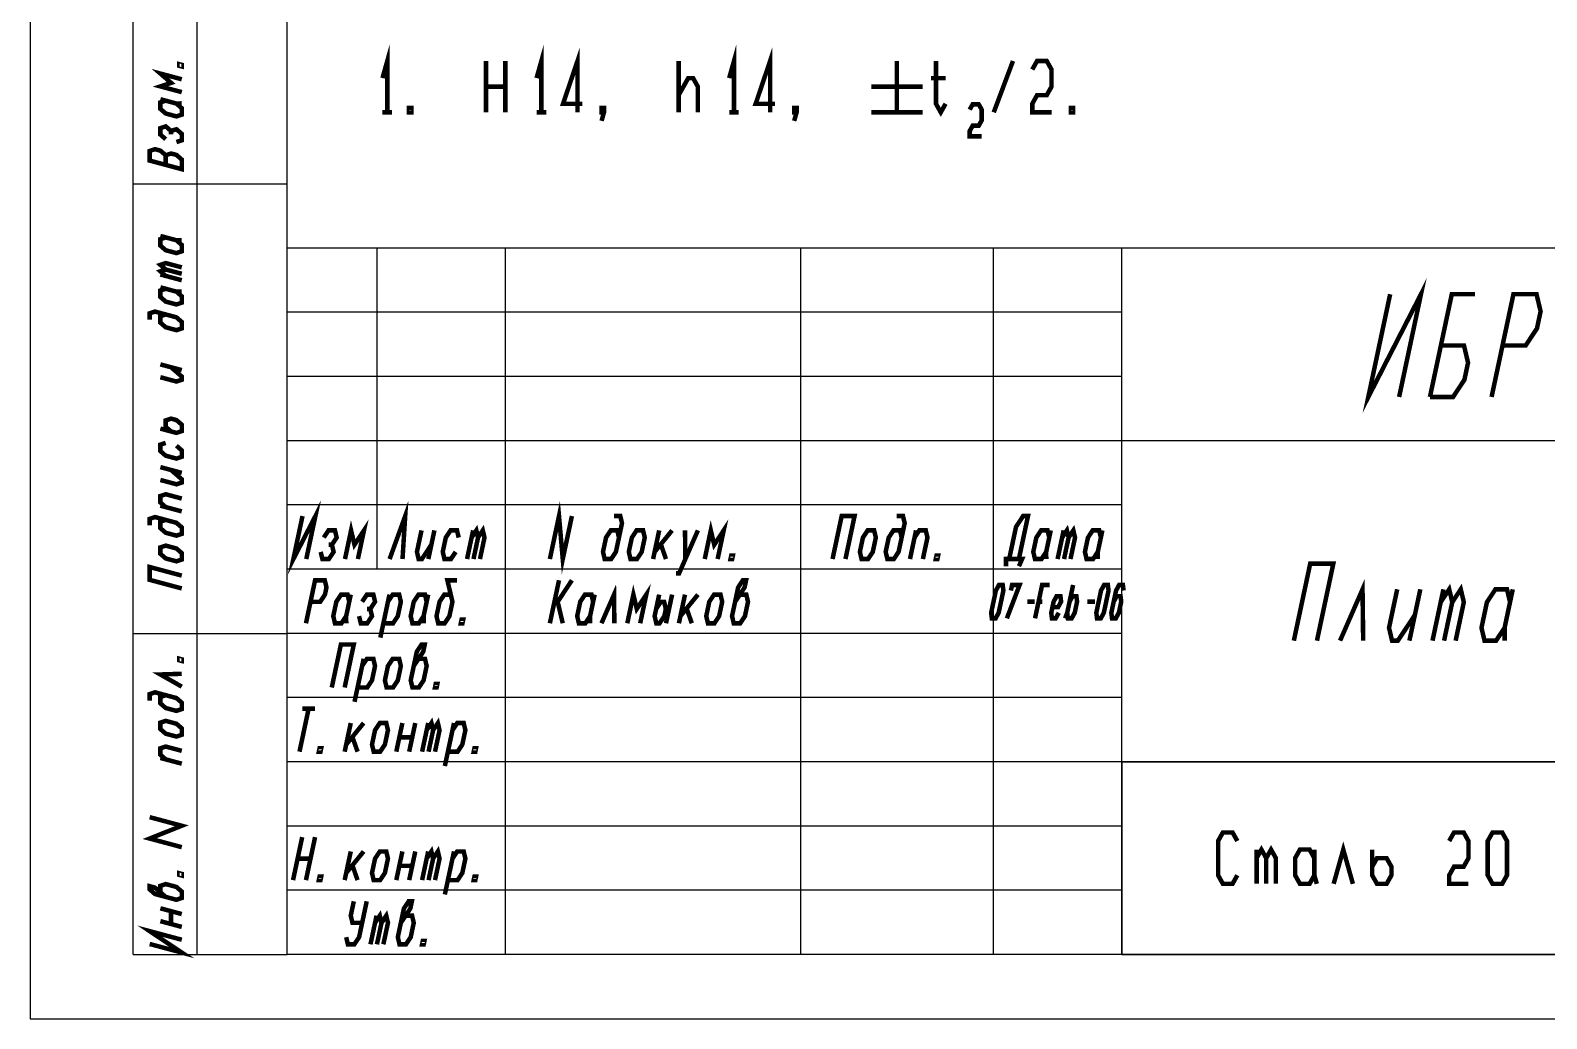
# Model space of a CAD drawing. Header units: millimetres. Extents: x 0 to 210, y 0 to 297.
# Drawn here: x 0 to 118.1, y 0 to 77 of the extents above; entities that cross this region are included whole.
import ezdxf

# ---------------------------------------------------------------- set-up
doc = ezdxf.new("R2010")
doc.units = ezdxf.units.MM
doc.header["$LTSCALE"] = 19.36
doc.layers.get('0').update_dxf_attribs({"linetype": 'CONTINUOUS'})

msp = doc.modelspace()

# ---------------------------------------------------------------- linework, layer by layer
at = {"color": 7, "linetype": 'CONTINUOUS'}
for p, q in [((0, 297), (0, 0)), ((20, 5), (20, 292.349899)), ((8, 5), (8, 150)), ((13, 5), (13, 150)), ((20, 5), (20, 150)), ((8, 65), (20, 65)), ((205, 60), (20, 60)), ((20, 5), (20, 60)), ((27, 35), (27, 60)), ((37, 5), (37, 60)), ((60, 5), (60, 60)), ((75, 5), (75, 60)), ((85, 5), (85, 60)), ((85, 55), (20, 55)), ((85, 50), (20, 50)), ((205, 45), (20, 45)), ((85, 40), (20, 40)), ((85, 35), (20, 35)), ((8, 30), (20, 30)), ((85, 30), (20, 30)), ((85, 25), (20, 25)), ((205, 20), (20, 20)), ((85.000007, 20), (155.000007, 20)), ((85.000007, 20), (85.000007, 5)), ((85, 15), (20, 15)), ((85, 10), (20, 10)), ((8, 5), (20, 5)), ((205, 5), (20, 5)), ((205, 5), (20, 5)), ((85.000007, 5), (155.000007, 5)), ((0, 0), (210, 0))]:
    msp.add_line(p, q, dxfattribs=at)
at = {"color": 2, "linetype": 'CONTINUOUS'}
for points in [[(27.425207, 73.239875, 0.35, 0.35, 0), (27.800206, 74.573211, 0.35, 0.35, 0), (27.800206, 70.573207, 0.35, 0.35, 0)], [(39.425208, 73.239875, 0.35, 0.35, 0), (39.800207, 74.573211, 0.35, 0.35, 0), (39.800207, 70.573207, 0.35, 0.35, 0)], [(42.612705, 70.573207, 0.35, 0.35, 0), (42.612705, 74.573211, 0.35, 0.35, 0), (41.487708, 71.239878, 0.35, 0.35, 0), (42.987704, 71.239878, 0.35, 0.35, 0)], [(54.425201, 73.239875, 0.35, 0.35, 0), (54.800211, 74.573211, 0.35, 0.35, 0), (54.800211, 70.573207, 0.35, 0.35, 0)], [(57.612709, 70.573207, 0.35, 0.35, 0), (57.612709, 74.573211, 0.35, 0.35, 0), (56.487701, 71.239878, 0.35, 0.35, 0), (57.987708, 71.239878, 0.35, 0.35, 0)], [(11.794094, 74.270834, 0.35, 0.35, 0), (11.794094, 74.145833, 0.35, 0.35, 0), (11.58576, 74.201655, 0.35, 0.35, 0), (11.58576, 74.326656, 0.35, 0.35, 0), (11.794094, 74.270834, 0.35, 0.35, 0)], [(35.487702, 70.573207, 0.35, 0.35, 0), (35.487702, 74.573211, 0.35, 0.35, 0)], [(36.987709, 74.573211, 0.35, 0.35, 0), (36.987709, 70.573207, 0.35, 0.35, 0)], [(50.487706, 74.573211, 0.35, 0.35, 0), (50.487706, 70.573207, 0.35, 0.35, 0)], [(67.487701, 74.573211, 0.35, 0.35, 0), (67.487701, 70.573207, 0.35, 0.35, 0)], [(70.529373, 74.573211, 0.35, 0.35, 0), (70.529373, 71.239878, 0.35, 0.35, 0), (70.904372, 70.573207, 0.35, 0.35, 0), (71.279371, 71.239878, 0.35, 0.35, 0)], [(75.029372, 70.573207, 0.35, 0.35, 0), (76.529368, 74.573211, 0.35, 0.35, 0)], [(78.029375, 73.90654, 0.35, 0.35, 0), (78.404374, 74.573211, 0.35, 0.35, 0), (79.154372, 74.573211, 0.35, 0.35, 0), (79.529371, 73.90654, 0.35, 0.35, 0), (79.529371, 72.573209, 0.35, 0.35, 0), (79.154372, 71.906543, 0.35, 0.35, 0), (78.404374, 71.906543, 0.35, 0.35, 0), (78.029375, 71.239878, 0.35, 0.35, 0), (78.029375, 70.573207, 0.35, 0.35, 0), (79.529371, 70.573207, 0.35, 0.35, 0)], [(11.794094, 72.145831, 0.35, 0.35, 0), (10.127428, 72.592416, 0.35, 0.35, 0), (10.960764, 72.869124, 0.35, 0.35, 0), (10.127428, 73.592417, 0.35, 0.35, 0), (11.794094, 73.145832, 0.35, 0.35, 0)], [(50.487706, 71.906543, 0.35, 0.35, 0), (51.237704, 73.239875, 0.35, 0.35, 0), (51.612703, 73.239875, 0.35, 0.35, 0), (51.987702, 72.573209, 0.35, 0.35, 0), (51.987702, 70.573207, 0.35, 0.35, 0)], [(70.154374, 73.239875, 0.35, 0.35, 0), (71.279371, 73.239875, 0.35, 0.35, 0)], [(35.487702, 72.573209, 0.35, 0.35, 0), (36.987709, 72.573209, 0.35, 0.35, 0)], [(65.48771, 72.573209, 0.35, 0.35, 0), (69.487703, 72.573209, 0.35, 0.35, 0)], [(10.127428, 71.592415, 0.35, 0.35, 0), (11.377426, 71.257479, 0.35, 0.35, 0), (11.794094, 71.270832, 0.35, 0.35, 0)], [(10.544096, 71.480771, 0.35, 0.35, 0), (10.127428, 71.342417, 0.35, 0.35, 0), (10.127428, 70.842417, 0.35, 0.35, 0), (10.544096, 70.480771, 0.35, 0.35, 0), (11.377426, 70.257478, 0.35, 0.35, 0), (11.794094, 70.395832, 0.35, 0.35, 0), (11.794094, 70.895833, 0.35, 0.35, 0), (11.377426, 71.257479, 0.35, 0.35, 0)], [(29.675201, 70.573207, 0.35, 0.35, 0), (29.487707, 70.573207, 0.35, 0.35, 0), (29.487707, 70.906542, 0.35, 0.35, 0), (29.675201, 70.906542, 0.35, 0.35, 0), (29.675201, 70.573207, 0.35, 0.35, 0)], [(44.675205, 70.573207, 0.35, 0.35, 0), (44.487711, 70.573207, 0.35, 0.35, 0), (44.487711, 70.906542, 0.35, 0.35, 0), (44.675205, 70.906542, 0.35, 0.35, 0), (44.675205, 70.573207, 0.35, 0.35, 0), (44.487711, 69.906542, 0.35, 0.35, 0)], [(59.675209, 70.573207, 0.35, 0.35, 0), (59.487704, 70.573207, 0.35, 0.35, 0), (59.487704, 70.906542, 0.35, 0.35, 0), (59.675209, 70.906542, 0.35, 0.35, 0), (59.675209, 70.573207, 0.35, 0.35, 0), (59.487704, 69.906542, 0.35, 0.35, 0)], [(73.154377, 70.781541, 0.35, 0.35, 0), (73.38875, 71.198209, 0.35, 0.35, 0), (73.857496, 71.198209, 0.35, 0.35, 0), (74.091869, 70.781541, 0.35, 0.35, 0), (74.091869, 69.94821, 0.35, 0.35, 0), (73.857496, 69.531542, 0.35, 0.35, 0), (73.38875, 69.531542, 0.35, 0.35, 0), (73.154377, 69.114875, 0.35, 0.35, 0), (73.154377, 68.698207, 0.35, 0.35, 0), (74.091869, 68.698207, 0.35, 0.35, 0)], [(81.216872, 70.573207, 0.35, 0.35, 0), (81.029378, 70.573207, 0.35, 0.35, 0), (81.029378, 70.906542, 0.35, 0.35, 0), (81.216872, 70.906542, 0.35, 0.35, 0), (81.216872, 70.573207, 0.35, 0.35, 0)], [(11.377426, 68.257481, 0.35, 0.35, 0), (11.794094, 68.395835, 0.35, 0.35, 0), (11.794094, 68.895836, 0.35, 0.35, 0), (11.377426, 69.257477, 0.35, 0.35, 0), (10.960764, 69.119123, 0.35, 0.35, 0), (10.544096, 69.48077, 0.35, 0.35, 0), (10.127428, 69.342416, 0.35, 0.35, 0), (10.127428, 68.842415, 0.35, 0.35, 0), (10.544096, 68.480769, 0.35, 0.35, 0)], [(27.425207, 70.573207, 0.35, 0.35, 0), (28.175205, 70.573207, 0.35, 0.35, 0)], [(39.425208, 70.573207, 0.35, 0.35, 0), (40.175206, 70.573207, 0.35, 0.35, 0)], [(54.425201, 70.573207, 0.35, 0.35, 0), (55.17521, 70.573207, 0.35, 0.35, 0)], [(65.48771, 70.573207, 0.35, 0.35, 0), (69.487703, 70.573207, 0.35, 0.35, 0)], [(10.960764, 68.869125, 0.35, 0.35, 0), (10.960764, 69.119123, 0.35, 0.35, 0)], [(11.794094, 66.145836, 0.35, 0.35, 0), (11.794094, 66.895834, 0.35, 0.35, 0), (11.377426, 67.25748, 0.35, 0.35, 0), (10.960764, 67.369124, 0.35, 0.35, 0), (10.544096, 67.23077, 0.35, 0.35, 0), (10.127428, 67.592417, 0.35, 0.35, 0), (9.71076, 67.70406, 0.35, 0.35, 0), (9.294097, 67.565706, 0.35, 0.35, 0), (9.294097, 66.815708, 0.35, 0.35, 0), (11.794094, 66.145836, 0.35, 0.35, 0)], [(10.544096, 66.480772, 0.35, 0.35, 0), (10.544096, 67.23077, 0.35, 0.35, 0)], [(10.127428, 60.94658, 0.35, 0.35, 0), (11.377426, 60.611644, 0.35, 0.35, 0), (11.794094, 60.625001, 0.35, 0.35, 0)], [(10.544096, 60.834936, 0.35, 0.35, 0), (10.127428, 60.696582, 0.35, 0.35, 0), (10.127428, 60.196582, 0.35, 0.35, 0), (10.544096, 59.834935, 0.35, 0.35, 0), (11.377426, 59.611648, 0.35, 0.35, 0), (11.794094, 59.750002, 0.35, 0.35, 0), (11.794094, 60.250002, 0.35, 0.35, 0), (11.377426, 60.611644, 0.35, 0.35, 0)], [(10.544096, 58.334939, 0.35, 0.35, 0), (10.127428, 58.69658, 0.35, 0.35, 0), (10.544096, 58.834934, 0.35, 0.35, 0), (11.794094, 58.499998, 0.35, 0.35, 0)], [(10.544096, 57.834938, 0.35, 0.35, 0), (10.127428, 58.19658, 0.35, 0.35, 0), (10.544096, 58.334939, 0.35, 0.35, 0), (11.794094, 57.999998, 0.35, 0.35, 0)], [(11.794094, 57.500002, 0.35, 0.35, 0), (10.127428, 57.946582, 0.35, 0.35, 0)], [(10.127428, 56.946581, 0.35, 0.35, 0), (11.377426, 56.611645, 0.35, 0.35, 0), (11.794094, 56.624998, 0.35, 0.35, 0)], [(10.544096, 56.834938, 0.35, 0.35, 0), (10.127428, 56.696583, 0.35, 0.35, 0), (10.127428, 56.196583, 0.35, 0.35, 0), (10.544096, 55.834937, 0.35, 0.35, 0), (11.377426, 55.611644, 0.35, 0.35, 0), (11.794094, 55.749998, 0.35, 0.35, 0), (11.794094, 56.249999, 0.35, 0.35, 0), (11.377426, 56.611645, 0.35, 0.35, 0)], [(105.900453, 56.410637, 0.35, 0.35, 0), (104.199997, 48.41064, 0.35, 0.35, 0), (108.300451, 56.410637, 0.35, 0.35, 0), (106.599995, 48.41064, 0.35, 0.35, 0)], [(109.000004, 48.41064, 0.35, 0.35, 0), (110.700449, 56.410637, 0.35, 0.35, 0), (112.500453, 56.410637, 0.35, 0.35, 0)], [(113.8, 48.41064, 0.35, 0.35, 0), (115.500445, 56.410637, 0.35, 0.35, 0), (117.300449, 56.410637, 0.35, 0.35, 0), (117.617043, 55.077306, 0.35, 0.35, 0), (117.333643, 53.74397, 0.35, 0.35, 0), (116.450227, 52.410639, 0.35, 0.35, 0), (114.650223, 52.410639, 0.35, 0.35, 0)], [(10.544096, 54.834936, 0.35, 0.35, 0), (10.127428, 54.696582, 0.35, 0.35, 0), (10.127428, 54.196581, 0.35, 0.35, 0), (10.544096, 53.834935, 0.35, 0.35, 0), (11.377426, 53.611647, 0.35, 0.35, 0), (11.794094, 53.750001, 0.35, 0.35, 0), (11.794094, 54.250002, 0.35, 0.35, 0), (11.377426, 54.611643, 0.35, 0.35, 0), (9.71076, 55.058228, 0.35, 0.35, 0), (9.294097, 54.919874, 0.35, 0.35, 0), (9.294097, 54.419874, 0.35, 0.35, 0)], [(109.000004, 48.41064, 0.35, 0.35, 0), (110.800008, 48.41064, 0.35, 0.35, 0), (111.683402, 49.743971, 0.35, 0.35, 0), (111.966824, 51.077302, 0.35, 0.35, 0), (111.65023, 52.410639, 0.35, 0.35, 0), (109.850227, 52.410639, 0.35, 0.35, 0)], [(10.127428, 50.946581, 0.35, 0.35, 0), (11.794094, 50.500001, 0.35, 0.35, 0)], [(10.127428, 49.94658, 0.35, 0.35, 0), (11.377426, 49.611644, 0.35, 0.35, 0), (11.794094, 49.749998, 0.35, 0.35, 0), (11.794094, 50, 0.35, 0.35, 0), (10.960764, 50.723293, 0.35, 0.35, 0)], [(10.127428, 45.946581, 0.35, 0.35, 0), (11.377426, 45.611645, 0.35, 0.35, 0), (11.794094, 45.749999, 0.35, 0.35, 0), (11.794094, 46.25, 0.35, 0.35, 0), (11.377426, 46.611646, 0.35, 0.35, 0), (10.960764, 46.72329, 0.35, 0.35, 0), (10.544096, 46.584936, 0.35, 0.35, 0), (10.544096, 46.084935, 0.35, 0.35, 0), (10.960764, 45.723289, 0.35, 0.35, 0)], [(10.544096, 44.834937, 0.35, 0.35, 0), (10.127428, 44.696583, 0.35, 0.35, 0), (10.127428, 44.196582, 0.35, 0.35, 0), (10.544096, 43.834936, 0.35, 0.35, 0), (11.377426, 43.611646, 0.35, 0.35, 0), (11.794094, 43.75, 0.35, 0.35, 0), (11.794094, 44.25, 0.35, 0.35, 0), (11.377426, 44.611647, 0.35, 0.35, 0)], [(10.127428, 42.946581, 0.35, 0.35, 0), (11.794094, 42.500001, 0.35, 0.35, 0)], [(10.127428, 41.946583, 0.35, 0.35, 0), (11.377426, 41.611646, 0.35, 0.35, 0), (11.794094, 41.75, 0.35, 0.35, 0), (11.794094, 42.000001, 0.35, 0.35, 0), (10.960764, 42.723291, 0.35, 0.35, 0)], [(10.544096, 39.834937, 0.35, 0.35, 0), (10.127428, 40.196581, 0.35, 0.35, 0), (10.127428, 40.696581, 0.35, 0.35, 0), (10.544096, 40.834935, 0.35, 0.35, 0), (11.794094, 40.499999, 0.35, 0.35, 0)], [(21.197069, 39.137578, 0.35, 0.35, 0), (20.485002, 35.787579, 0.35, 0.35, 0), (22.202065, 39.137578, 0.35, 0.35, 0), (21.489998, 35.787579, 0.35, 0.35, 0)], [(27.979998, 35.787579, 0.35, 0.35, 0), (29.194563, 39.137578, 0.35, 0.35, 0), (28.985005, 35.787579, 0.35, 0.35, 0)], [(40.460003, 35.787579, 0.35, 0.35, 0), (41.17206, 39.137578, 0.35, 0.35, 0), (41.464999, 35.787579, 0.35, 0.35, 0), (42.177066, 39.137578, 0.35, 0.35, 0)], [(10.544096, 38.834936, 0.35, 0.35, 0), (10.127428, 38.696582, 0.35, 0.35, 0), (10.127428, 38.196582, 0.35, 0.35, 0), (10.544096, 37.834938, 0.35, 0.35, 0), (11.377426, 37.611645, 0.35, 0.35, 0), (11.794094, 37.749999, 0.35, 0.35, 0), (11.794094, 38.25, 0.35, 0.35, 0), (11.377426, 38.611646, 0.35, 0.35, 0), (9.71076, 39.058229, 0.35, 0.35, 0), (9.294097, 38.919872, 0.35, 0.35, 0), (9.294097, 38.419874, 0.35, 0.35, 0)], [(11.794094, 39.500001, 0.35, 0.35, 0), (10.127428, 39.946583, 0.35, 0.35, 0)], [(45.841033, 37.462579, 0.35, 0.35, 0), (45.708464, 38.020912, 0.35, 0.35, 0), (45.205955, 38.020912, 0.35, 0.35, 0), (44.836037, 37.462579, 0.35, 0.35, 0), (44.598678, 36.345912, 0.35, 0.35, 0), (44.731247, 35.787579, 0.35, 0.35, 0), (45.233745, 35.787579, 0.35, 0.35, 0), (45.603674, 36.345912, 0.35, 0.35, 0), (46.078382, 38.579245, 0.35, 0.35, 0), (45.945813, 39.137578, 0.35, 0.35, 0), (45.443314, 39.137578, 0.35, 0.35, 0)], [(62.474999, 35.787579, 0.35, 0.35, 0), (63.187066, 39.137578, 0.35, 0.35, 0), (64.192063, 39.137578, 0.35, 0.35, 0), (63.479995, 35.787579, 0.35, 0.35, 0)], [(67.856029, 37.462579, 0.35, 0.35, 0), (67.72346, 38.020912, 0.35, 0.35, 0), (67.220962, 38.020912, 0.35, 0.35, 0), (66.851033, 37.462579, 0.35, 0.35, 0), (66.613674, 36.345912, 0.35, 0.35, 0), (66.746254, 35.787579, 0.35, 0.35, 0), (67.248752, 35.787579, 0.35, 0.35, 0), (67.618681, 36.345912, 0.35, 0.35, 0), (68.093389, 38.579245, 0.35, 0.35, 0), (67.960819, 39.137578, 0.35, 0.35, 0), (67.458311, 39.137578, 0.35, 0.35, 0)], [(76.231251, 35.787579, 0.35, 0.35, 0), (76.765299, 38.30008, 0.35, 0.35, 0), (77.320187, 39.137578, 0.35, 0.35, 0), (77.697065, 39.137578, 0.35, 0.35, 0), (76.984998, 35.787579, 0.35, 0.35, 0)], [(22.613674, 36.345912, 0.35, 0.35, 0), (22.746254, 35.787579, 0.35, 0.35, 0), (23.248752, 35.787579, 0.35, 0.35, 0), (23.618681, 36.345912, 0.35, 0.35, 0), (23.486101, 36.904245, 0.35, 0.35, 0), (23.856029, 37.462579, 0.35, 0.35, 0), (23.72346, 38.020912, 0.35, 0.35, 0), (23.220962, 38.020912, 0.35, 0.35, 0), (22.851033, 37.462579, 0.35, 0.35, 0)], [(24.504997, 35.787579, 0.35, 0.35, 0), (24.979705, 38.020912, 0.35, 0.35, 0), (25.244854, 36.904245, 0.35, 0.35, 0), (25.984712, 38.020912, 0.35, 0.35, 0), (25.510004, 35.787579, 0.35, 0.35, 0)], [(30.464709, 38.020912, 0.35, 0.35, 0), (30.108681, 36.345912, 0.35, 0.35, 0), (30.24125, 35.787579, 0.35, 0.35, 0), (30.492499, 35.787579, 0.35, 0.35, 0), (31.232356, 36.904245, 0.35, 0.35, 0)], [(31.469705, 38.020912, 0.35, 0.35, 0), (30.994997, 35.787579, 0.35, 0.35, 0)], [(33.361028, 37.462579, 0.35, 0.35, 0), (33.228459, 38.020912, 0.35, 0.35, 0), (32.725961, 38.020912, 0.35, 0.35, 0), (32.356032, 37.462579, 0.35, 0.35, 0), (32.118673, 36.345912, 0.35, 0.35, 0), (32.251253, 35.787579, 0.35, 0.35, 0), (32.753751, 35.787579, 0.35, 0.35, 0), (33.12368, 36.345912, 0.35, 0.35, 0)], [(34.009996, 35.787579, 0.35, 0.35, 0), (34.484715, 38.020912, 0.35, 0.35, 0)], [(34.366035, 37.462579, 0.35, 0.35, 0), (34.735964, 38.020912, 0.35, 0.35, 0), (34.868533, 37.462579, 0.35, 0.35, 0), (34.512505, 35.787579, 0.35, 0.35, 0)], [(34.868533, 37.462579, 0.35, 0.35, 0), (35.238462, 38.020912, 0.35, 0.35, 0), (35.371031, 37.462579, 0.35, 0.35, 0), (35.015003, 35.787579, 0.35, 0.35, 0)], [(46.608681, 36.345912, 0.35, 0.35, 0), (46.74125, 35.787579, 0.35, 0.35, 0), (47.243748, 35.787579, 0.35, 0.35, 0), (47.613677, 36.345912, 0.35, 0.35, 0), (47.851036, 37.462579, 0.35, 0.35, 0), (47.718456, 38.020912, 0.35, 0.35, 0), (47.215958, 38.020912, 0.35, 0.35, 0), (46.846029, 37.462579, 0.35, 0.35, 0), (46.608681, 36.345912, 0.35, 0.35, 0)], [(48.974712, 38.020912, 0.35, 0.35, 0), (48.500004, 35.787579, 0.35, 0.35, 0)], [(48.618673, 36.345912, 0.35, 0.35, 0), (49.979708, 38.020912, 0.35, 0.35, 0)], [(50.272647, 34.670912, 0.35, 0.35, 0), (50.523896, 34.670912, 0.35, 0.35, 0), (51.989711, 38.020912, 0.35, 0.35, 0)], [(50.984715, 38.020912, 0.35, 0.35, 0), (51.012505, 35.787579, 0.35, 0.35, 0)], [(52.519999, 35.787579, 0.35, 0.35, 0), (52.994707, 38.020912, 0.35, 0.35, 0), (53.259856, 36.904245, 0.35, 0.35, 0), (53.999714, 38.020912, 0.35, 0.35, 0), (53.524995, 35.787579, 0.35, 0.35, 0)], [(64.603682, 36.345912, 0.35, 0.35, 0), (64.736251, 35.787579, 0.35, 0.35, 0), (65.238749, 35.787579, 0.35, 0.35, 0), (65.608678, 36.345912, 0.35, 0.35, 0), (65.846037, 37.462579, 0.35, 0.35, 0), (65.713457, 38.020912, 0.35, 0.35, 0), (65.210959, 38.020912, 0.35, 0.35, 0), (64.84103, 37.462579, 0.35, 0.35, 0), (64.603682, 36.345912, 0.35, 0.35, 0)], [(68.504997, 35.787579, 0.35, 0.35, 0), (68.979705, 38.020912, 0.35, 0.35, 0)], [(68.861036, 37.462579, 0.35, 0.35, 0), (69.230965, 38.020912, 0.35, 0.35, 0), (69.733463, 38.020912, 0.35, 0.35, 0), (69.866032, 37.462579, 0.35, 0.35, 0), (69.510004, 35.787579, 0.35, 0.35, 0)], [(79.351029, 37.462579, 0.35, 0.35, 0), (79.21846, 38.020912, 0.35, 0.35, 0), (78.715962, 38.020912, 0.35, 0.35, 0), (78.346033, 37.462579, 0.35, 0.35, 0), (78.108674, 36.345912, 0.35, 0.35, 0), (78.241254, 35.787579, 0.35, 0.35, 0), (78.743752, 35.787579, 0.35, 0.35, 0), (79.113681, 36.345912, 0.35, 0.35, 0)], [(79.469709, 38.020912, 0.35, 0.35, 0), (79.113681, 36.345912, 0.35, 0.35, 0), (79.12062, 35.787579, 0.35, 0.35, 0)], [(79.999997, 35.787579, 0.35, 0.35, 0), (80.474705, 38.020912, 0.35, 0.35, 0)], [(80.356036, 37.462579, 0.35, 0.35, 0), (80.725965, 38.020912, 0.35, 0.35, 0), (80.858534, 37.462579, 0.35, 0.35, 0), (80.502495, 35.787579, 0.35, 0.35, 0)], [(80.858534, 37.462579, 0.35, 0.35, 0), (81.228463, 38.020912, 0.35, 0.35, 0), (81.361032, 37.462579, 0.35, 0.35, 0), (81.005004, 35.787579, 0.35, 0.35, 0)], [(83.371035, 37.462579, 0.35, 0.35, 0), (83.238455, 38.020912, 0.35, 0.35, 0), (82.735957, 38.020912, 0.35, 0.35, 0), (82.366028, 37.462579, 0.35, 0.35, 0), (82.12868, 36.345912, 0.35, 0.35, 0), (82.261249, 35.787579, 0.35, 0.35, 0), (82.763747, 35.787579, 0.35, 0.35, 0), (83.133676, 36.345912, 0.35, 0.35, 0)], [(83.489715, 38.020912, 0.35, 0.35, 0), (83.133676, 36.345912, 0.35, 0.35, 0), (83.140626, 35.787579, 0.35, 0.35, 0)], [(11.377426, 35.611646, 0.35, 0.35, 0), (11.794094, 35.75, 0.35, 0.35, 0), (11.794094, 36.25, 0.35, 0.35, 0), (11.377426, 36.611644, 0.35, 0.35, 0), (10.544096, 36.834937, 0.35, 0.35, 0), (10.127428, 36.696583, 0.35, 0.35, 0), (10.127428, 36.196582, 0.35, 0.35, 0), (10.544096, 35.834936, 0.35, 0.35, 0), (11.377426, 35.611646, 0.35, 0.35, 0)], [(23.234852, 36.904245, 0.35, 0.35, 0), (23.486101, 36.904245, 0.35, 0.35, 0)], [(49.114231, 36.904245, 0.35, 0.35, 0), (49.505, 35.787579, 0.35, 0.35, 0)], [(54.655621, 35.787579, 0.35, 0.35, 0), (54.530002, 35.787579, 0.35, 0.35, 0), (54.589342, 36.066747, 0.35, 0.35, 0), (54.714961, 36.066747, 0.35, 0.35, 0), (54.655621, 35.787579, 0.35, 0.35, 0)], [(70.64063, 35.787579, 0.35, 0.35, 0), (70.515, 35.787579, 0.35, 0.35, 0), (70.57434, 36.066747, 0.35, 0.35, 0), (70.699959, 36.066747, 0.35, 0.35, 0), (70.64063, 35.787579, 0.35, 0.35, 0)], [(75.986952, 35.229246, 0.35, 0.35, 0), (75.980002, 35.787579, 0.35, 0.35, 0), (77.236247, 35.787579, 0.35, 0.35, 0), (76.991948, 35.229246, 0.35, 0.35, 0)], [(98.4, 29.432979, 0.35, 0.35, 0), (99.675345, 35.432979, 0.35, 0.35, 0), (101.475338, 35.432979, 0.35, 0.35, 0), (100.200004, 29.432979, 0.35, 0.35, 0)], [(11.794094, 33.5, 0.35, 0.35, 0), (9.294097, 34.169873, 0.35, 0.35, 0), (9.294097, 35.169874, 0.35, 0.35, 0), (11.794094, 34.499999, 0.35, 0.35, 0)], [(21.465001, 30.787579, 0.35, 0.35, 0), (22.177068, 34.137579, 0.35, 0.35, 0), (22.930815, 34.137579, 0.35, 0.35, 0), (23.063385, 33.579246, 0.35, 0.35, 0), (22.944705, 33.020912, 0.35, 0.35, 0), (22.574787, 32.462579, 0.35, 0.35, 0), (21.821029, 32.462579, 0.35, 0.35, 0)], [(32.74346, 33.020912, 0.35, 0.35, 0), (32.240962, 33.020912, 0.35, 0.35, 0), (31.871033, 32.462579, 0.35, 0.35, 0), (31.633674, 31.345913, 0.35, 0.35, 0), (31.766254, 30.787579, 0.35, 0.35, 0), (32.268752, 30.787579, 0.35, 0.35, 0), (32.638681, 31.345913, 0.35, 0.35, 0), (32.876029, 32.462579, 0.35, 0.35, 0), (32.478311, 34.137579, 0.35, 0.35, 0), (33.232068, 34.137579, 0.35, 0.35, 0)], [(40.460003, 30.787579, 0.35, 0.35, 0), (41.17206, 34.137579, 0.35, 0.35, 0)], [(40.816031, 32.462579, 0.35, 0.35, 0), (41.06728, 32.462579, 0.35, 0.35, 0), (42.177066, 34.137579, 0.35, 0.35, 0)], [(54.88603, 32.462579, 0.35, 0.35, 0), (55.625888, 33.579246, 0.35, 0.35, 0), (55.744567, 34.137579, 0.35, 0.35, 0), (55.493318, 34.137579, 0.35, 0.35, 0), (55.12339, 33.579246, 0.35, 0.35, 0), (54.648682, 31.345913, 0.35, 0.35, 0), (54.781251, 30.787579, 0.35, 0.35, 0), (55.283749, 30.787579, 0.35, 0.35, 0), (55.653678, 31.345913, 0.35, 0.35, 0), (55.891037, 32.462579, 0.35, 0.35, 0), (55.758457, 33.020912, 0.35, 0.35, 0), (55.255959, 33.020912, 0.35, 0.35, 0)], [(101.999997, 29.432979, 0.35, 0.35, 0), (103.750222, 33.432977, 0.35, 0.35, 0), (103.800001, 29.432979, 0.35, 0.35, 0)], [(24.836028, 32.462579, 0.35, 0.35, 0), (24.703459, 33.020912, 0.35, 0.35, 0), (24.200961, 33.020912, 0.35, 0.35, 0), (23.831032, 32.462579, 0.35, 0.35, 0), (23.593673, 31.345913, 0.35, 0.35, 0), (23.726253, 30.787579, 0.35, 0.35, 0), (24.228751, 30.787579, 0.35, 0.35, 0), (24.59868, 31.345913, 0.35, 0.35, 0)], [(24.954708, 33.020912, 0.35, 0.35, 0), (24.59868, 31.345913, 0.35, 0.35, 0), (24.60563, 30.787579, 0.35, 0.35, 0)], [(25.603676, 31.345913, 0.35, 0.35, 0), (25.736245, 30.787579, 0.35, 0.35, 0), (26.238754, 30.787579, 0.35, 0.35, 0), (26.608683, 31.345913, 0.35, 0.35, 0), (26.476103, 31.904246, 0.35, 0.35, 0), (26.846031, 32.462579, 0.35, 0.35, 0), (26.713462, 33.020912, 0.35, 0.35, 0), (26.210964, 33.020912, 0.35, 0.35, 0), (25.841035, 32.462579, 0.35, 0.35, 0)], [(27.25765, 29.670913, 0.35, 0.35, 0), (27.969707, 33.020912, 0.35, 0.35, 0)], [(27.494999, 30.787579, 0.35, 0.35, 0), (28.248746, 30.787579, 0.35, 0.35, 0), (28.618675, 31.345913, 0.35, 0.35, 0), (28.856034, 32.462579, 0.35, 0.35, 0), (28.723465, 33.020912, 0.35, 0.35, 0), (28.220956, 33.020912, 0.35, 0.35, 0), (27.851027, 32.462579, 0.35, 0.35, 0)], [(30.866037, 32.462579, 0.35, 0.35, 0), (30.733457, 33.020912, 0.35, 0.35, 0), (30.230959, 33.020912, 0.35, 0.35, 0), (29.86103, 32.462579, 0.35, 0.35, 0), (29.623682, 31.345913, 0.35, 0.35, 0), (29.756251, 30.787579, 0.35, 0.35, 0), (30.258749, 30.787579, 0.35, 0.35, 0), (30.628678, 31.345913, 0.35, 0.35, 0)], [(30.984706, 33.020912, 0.35, 0.35, 0), (30.628678, 31.345913, 0.35, 0.35, 0), (30.635628, 30.787579, 0.35, 0.35, 0)], [(43.83103, 32.462579, 0.35, 0.35, 0), (43.698461, 33.020912, 0.35, 0.35, 0), (43.195963, 33.020912, 0.35, 0.35, 0), (42.826034, 32.462579, 0.35, 0.35, 0), (42.588675, 31.345913, 0.35, 0.35, 0), (42.721255, 30.787579, 0.35, 0.35, 0), (43.223753, 30.787579, 0.35, 0.35, 0), (43.593682, 31.345913, 0.35, 0.35, 0)], [(43.94971, 33.020912, 0.35, 0.35, 0), (43.593682, 31.345913, 0.35, 0.35, 0), (43.600621, 30.787579, 0.35, 0.35, 0)], [(44.479998, 30.787579, 0.35, 0.35, 0), (45.457215, 33.020912, 0.35, 0.35, 0), (45.485005, 30.787579, 0.35, 0.35, 0)], [(46.490001, 30.787579, 0.35, 0.35, 0), (46.964709, 33.020912, 0.35, 0.35, 0), (47.229858, 31.904246, 0.35, 0.35, 0), (47.969705, 33.020912, 0.35, 0.35, 0), (47.494997, 30.787579, 0.35, 0.35, 0)], [(48.974712, 33.020912, 0.35, 0.35, 0), (48.618673, 31.345913, 0.35, 0.35, 0), (48.751253, 30.787579, 0.35, 0.35, 0), (49.002502, 30.787579, 0.35, 0.35, 0), (49.372431, 31.345913, 0.35, 0.35, 0), (49.4911, 31.904246, 0.35, 0.35, 0), (49.35853, 32.462579, 0.35, 0.35, 0), (49.107281, 32.462579, 0.35, 0.35, 0), (48.737353, 31.904246, 0.35, 0.35, 0)], [(49.979708, 33.020912, 0.35, 0.35, 0), (49.505, 30.787579, 0.35, 0.35, 0)], [(50.984715, 33.020912, 0.35, 0.35, 0), (50.509996, 30.787579, 0.35, 0.35, 0)], [(50.628676, 31.345913, 0.35, 0.35, 0), (51.989711, 33.020912, 0.35, 0.35, 0)], [(52.638679, 31.345913, 0.35, 0.35, 0), (52.771248, 30.787579, 0.35, 0.35, 0), (53.273746, 30.787579, 0.35, 0.35, 0), (53.643675, 31.345913, 0.35, 0.35, 0), (53.881034, 32.462579, 0.35, 0.35, 0), (53.748465, 33.020912, 0.35, 0.35, 0), (53.245956, 33.020912, 0.35, 0.35, 0), (52.876027, 32.462579, 0.35, 0.35, 0), (52.638679, 31.345913, 0.35, 0.35, 0)], [(74.881248, 31.170957, 0.35, 0.35, 0), (74.827107, 31.604292, 0.35, 0.35, 0), (75.195543, 33.337624, 0.35, 0.35, 0), (75.433901, 33.770956, 0.35, 0.35, 0), (75.7264, 33.770956, 0.35, 0.35, 0), (75.780541, 33.337624, 0.35, 0.35, 0), (75.412105, 31.604292, 0.35, 0.35, 0), (75.173747, 31.170957, 0.35, 0.35, 0), (74.881248, 31.170957, 0.35, 0.35, 0)], [(76.051255, 31.170957, 0.35, 0.35, 0), (77.042651, 33.770956, 0.35, 0.35, 0), (76.457643, 33.770956, 0.35, 0.35, 0), (76.365539, 33.337624, 0.35, 0.35, 0)], [(78.245003, 31.170957, 0.35, 0.35, 0), (78.797646, 33.770956, 0.35, 0.35, 0), (79.382644, 33.770956, 0.35, 0.35, 0)], [(79.599217, 32.037624, 0.35, 0.35, 0), (80.037971, 32.037624, 0.35, 0.35, 0), (80.276318, 32.470958, 0.35, 0.35, 0), (80.222178, 32.90429, 0.35, 0.35, 0), (79.929679, 32.90429, 0.35, 0.35, 0), (79.69132, 32.470958, 0.35, 0.35, 0), (79.507103, 31.604292, 0.35, 0.35, 0), (79.561254, 31.170957, 0.35, 0.35, 0), (79.853753, 31.170957, 0.35, 0.35, 0), (80.092111, 31.604292, 0.35, 0.35, 0)], [(80.584995, 31.170957, 0.35, 0.35, 0), (80.750231, 31.604292, 0.35, 0.35, 0), (81.210771, 33.770956, 0.35, 0.35, 0)], [(80.750231, 31.604292, 0.35, 0.35, 0), (80.804372, 31.170957, 0.35, 0.35, 0), (81.096871, 31.170957, 0.35, 0.35, 0), (81.335229, 31.604292, 0.35, 0.35, 0), (81.519447, 32.470958, 0.35, 0.35, 0), (81.465307, 32.90429, 0.35, 0.35, 0), (81.172808, 32.90429, 0.35, 0.35, 0), (80.934449, 32.470958, 0.35, 0.35, 0)], [(83.071253, 31.170957, 0.35, 0.35, 0), (83.017112, 31.604292, 0.35, 0.35, 0), (83.385537, 33.337624, 0.35, 0.35, 0), (83.623896, 33.770956, 0.35, 0.35, 0), (83.916395, 33.770956, 0.35, 0.35, 0), (83.970535, 33.337624, 0.35, 0.35, 0), (83.60211, 31.604292, 0.35, 0.35, 0), (83.363752, 31.170957, 0.35, 0.35, 0), (83.071253, 31.170957, 0.35, 0.35, 0)], [(85.140542, 33.337624, 0.35, 0.35, 0), (85.086401, 33.770956, 0.35, 0.35, 0), (84.793902, 33.770956, 0.35, 0.35, 0), (84.555544, 33.337624, 0.35, 0.35, 0), (84.187108, 31.604292, 0.35, 0.35, 0), (84.241249, 31.170957, 0.35, 0.35, 0), (84.533748, 31.170957, 0.35, 0.35, 0), (84.772106, 31.604292, 0.35, 0.35, 0), (84.956324, 32.470958, 0.35, 0.35, 0), (84.902184, 32.90429, 0.35, 0.35, 0), (84.609685, 32.90429, 0.35, 0.35, 0), (84.371326, 32.470958, 0.35, 0.35, 0)], [(106.450228, 33.432977, 0.35, 0.35, 0), (105.812561, 30.432977, 0.35, 0.35, 0), (106.049995, 29.432979, 0.35, 0.35, 0), (106.499996, 29.432979, 0.35, 0.35, 0), (107.825109, 31.432978, 0.35, 0.35, 0)], [(108.250231, 33.432977, 0.35, 0.35, 0), (107.399998, 29.432979, 0.35, 0.35, 0)], [(109.200002, 29.432979, 0.35, 0.35, 0), (110.050225, 33.432977, 0.35, 0.35, 0)], [(109.83768, 32.432979, 0.35, 0.35, 0), (110.500236, 33.432977, 0.35, 0.35, 0), (110.73766, 32.432979, 0.35, 0.35, 0), (110.100004, 29.432979, 0.35, 0.35, 0)], [(110.73766, 32.432979, 0.35, 0.35, 0), (111.400217, 33.432977, 0.35, 0.35, 0), (111.637662, 32.432979, 0.35, 0.35, 0), (111.000006, 29.432979, 0.35, 0.35, 0)], [(115.23767, 32.432979, 0.35, 0.35, 0), (115.000225, 33.432977, 0.35, 0.35, 0), (114.100223, 33.432977, 0.35, 0.35, 0), (113.437666, 32.432979, 0.35, 0.35, 0), (113.012555, 30.432977, 0.35, 0.35, 0), (113.25, 29.432979, 0.35, 0.35, 0), (114.150002, 29.432979, 0.35, 0.35, 0), (114.812559, 30.432977, 0.35, 0.35, 0)], [(115.450236, 33.432977, 0.35, 0.35, 0), (114.812559, 30.432977, 0.35, 0.35, 0), (114.824998, 29.432979, 0.35, 0.35, 0)], [(26.224854, 31.904246, 0.35, 0.35, 0), (26.476103, 31.904246, 0.35, 0.35, 0)], [(41.464999, 30.787579, 0.35, 0.35, 0), (41.06728, 32.462579, 0.35, 0.35, 0)], [(51.124234, 31.904246, 0.35, 0.35, 0), (51.515003, 30.787579, 0.35, 0.35, 0)], [(77.643827, 32.470958, 0.35, 0.35, 0), (78.228825, 32.470958, 0.35, 0.35, 0)], [(78.521324, 32.470958, 0.35, 0.35, 0), (78.813823, 32.470958, 0.35, 0.35, 0)], [(82.323822, 32.470958, 0.35, 0.35, 0), (82.90882, 32.470958, 0.35, 0.35, 0)], [(33.650627, 30.787579, 0.35, 0.35, 0), (33.524997, 30.787579, 0.35, 0.35, 0), (33.584337, 31.066747, 0.35, 0.35, 0), (33.709967, 31.066747, 0.35, 0.35, 0), (33.650627, 30.787579, 0.35, 0.35, 0)], [(23.475004, 25.78758, 0.35, 0.35, 0), (24.187061, 29.137579, 0.35, 0.35, 0), (25.192067, 29.137579, 0.35, 0.35, 0), (24.48, 25.78758, 0.35, 0.35, 0)], [(29.86103, 27.46258, 0.35, 0.35, 0), (30.600888, 28.579246, 0.35, 0.35, 0), (30.719567, 29.137579, 0.35, 0.35, 0), (30.468318, 29.137579, 0.35, 0.35, 0), (30.09839, 28.579246, 0.35, 0.35, 0), (29.623682, 26.345913, 0.35, 0.35, 0), (29.756251, 25.78758, 0.35, 0.35, 0), (30.258749, 25.78758, 0.35, 0.35, 0), (30.628678, 26.345913, 0.35, 0.35, 0), (30.866037, 27.46258, 0.35, 0.35, 0), (30.733457, 28.020913, 0.35, 0.35, 0), (30.230959, 28.020913, 0.35, 0.35, 0)], [(11.794094, 27.979166, 0.35, 0.35, 0), (11.794094, 27.854167, 0.35, 0.35, 0), (11.58576, 27.909989, 0.35, 0.35, 0), (11.58576, 28.03499, 0.35, 0.35, 0), (11.794094, 27.979166, 0.35, 0.35, 0)], [(25.247647, 24.670913, 0.35, 0.35, 0), (25.959715, 28.020913, 0.35, 0.35, 0)], [(25.484996, 25.78758, 0.35, 0.35, 0), (26.238754, 25.78758, 0.35, 0.35, 0), (26.608683, 26.345913, 0.35, 0.35, 0), (26.846031, 27.46258, 0.35, 0.35, 0), (26.713462, 28.020913, 0.35, 0.35, 0), (26.210964, 28.020913, 0.35, 0.35, 0), (25.841035, 27.46258, 0.35, 0.35, 0)], [(27.613679, 26.345913, 0.35, 0.35, 0), (27.746248, 25.78758, 0.35, 0.35, 0), (28.248746, 25.78758, 0.35, 0.35, 0), (28.618675, 26.345913, 0.35, 0.35, 0), (28.856034, 27.46258, 0.35, 0.35, 0), (28.723465, 28.020913, 0.35, 0.35, 0), (28.220956, 28.020913, 0.35, 0.35, 0), (27.851027, 27.46258, 0.35, 0.35, 0), (27.613679, 26.345913, 0.35, 0.35, 0)], [(11.794094, 25.854168, 0.35, 0.35, 0), (10.127428, 26.800748, 0.35, 0.35, 0), (11.794094, 26.854166, 0.35, 0.35, 0)], [(31.640624, 25.78758, 0.35, 0.35, 0), (31.515005, 25.78758, 0.35, 0.35, 0), (31.574334, 26.066745, 0.35, 0.35, 0), (31.699964, 26.066745, 0.35, 0.35, 0), (31.640624, 25.78758, 0.35, 0.35, 0)], [(10.544096, 25.189103, 0.35, 0.35, 0), (10.127428, 25.050749, 0.35, 0.35, 0), (10.127428, 24.550749, 0.35, 0.35, 0), (10.544096, 24.189102, 0.35, 0.35, 0), (11.377426, 23.965812, 0.35, 0.35, 0), (11.794094, 24.104166, 0.35, 0.35, 0), (11.794094, 24.604167, 0.35, 0.35, 0), (11.377426, 24.965813, 0.35, 0.35, 0), (9.71076, 25.412393, 0.35, 0.35, 0), (9.294097, 25.274039, 0.35, 0.35, 0), (9.294097, 24.774038, 0.35, 0.35, 0)], [(21.67456, 24.13758, 0.35, 0.35, 0), (20.962503, 20.787579, 0.35, 0.35, 0)], [(21.172062, 24.13758, 0.35, 0.35, 0), (22.177068, 24.13758, 0.35, 0.35, 0)], [(11.377426, 21.965812, 0.35, 0.35, 0), (11.794094, 22.104167, 0.35, 0.35, 0), (11.794094, 22.604167, 0.35, 0.35, 0), (11.377426, 22.965811, 0.35, 0.35, 0), (10.544096, 23.189104, 0.35, 0.35, 0), (10.127428, 23.05075, 0.35, 0.35, 0), (10.127428, 22.550749, 0.35, 0.35, 0), (10.544096, 22.189103, 0.35, 0.35, 0), (11.377426, 21.965812, 0.35, 0.35, 0)], [(24.954708, 23.020913, 0.35, 0.35, 0), (24.48, 20.787579, 0.35, 0.35, 0)], [(24.59868, 21.345912, 0.35, 0.35, 0), (25.959715, 23.020913, 0.35, 0.35, 0)], [(26.608683, 21.345912, 0.35, 0.35, 0), (26.741252, 20.787579, 0.35, 0.35, 0), (27.24375, 20.787579, 0.35, 0.35, 0), (27.613679, 21.345912, 0.35, 0.35, 0), (27.851027, 22.46258, 0.35, 0.35, 0), (27.718458, 23.020913, 0.35, 0.35, 0), (27.21596, 23.020913, 0.35, 0.35, 0), (26.846031, 22.46258, 0.35, 0.35, 0), (26.608683, 21.345912, 0.35, 0.35, 0)], [(28.499995, 20.787579, 0.35, 0.35, 0), (28.974714, 23.020913, 0.35, 0.35, 0)], [(29.97971, 23.020913, 0.35, 0.35, 0), (29.505002, 20.787579, 0.35, 0.35, 0)], [(30.509998, 20.787579, 0.35, 0.35, 0), (30.984706, 23.020913, 0.35, 0.35, 0)], [(30.866037, 22.46258, 0.35, 0.35, 0), (31.235955, 23.020913, 0.35, 0.35, 0), (31.368535, 22.46258, 0.35, 0.35, 0), (31.012496, 20.787579, 0.35, 0.35, 0)], [(31.368535, 22.46258, 0.35, 0.35, 0), (31.738464, 23.020913, 0.35, 0.35, 0), (31.871033, 22.46258, 0.35, 0.35, 0), (31.515005, 20.787579, 0.35, 0.35, 0)], [(32.282642, 19.670912, 0.35, 0.35, 0), (32.994709, 23.020913, 0.35, 0.35, 0)], [(32.520001, 20.787579, 0.35, 0.35, 0), (33.273748, 20.787579, 0.35, 0.35, 0), (33.643677, 21.345912, 0.35, 0.35, 0), (33.881036, 22.46258, 0.35, 0.35, 0), (33.748456, 23.020913, 0.35, 0.35, 0), (33.245958, 23.020913, 0.35, 0.35, 0), (32.876029, 22.46258, 0.35, 0.35, 0)], [(10.544096, 20.189104, 0.35, 0.35, 0), (10.127428, 20.550749, 0.35, 0.35, 0), (10.127428, 21.050749, 0.35, 0.35, 0), (10.544096, 21.189103, 0.35, 0.35, 0), (11.794094, 20.854167, 0.35, 0.35, 0)], [(25.094228, 21.904247, 0.35, 0.35, 0), (25.484996, 20.787579, 0.35, 0.35, 0)], [(28.737354, 21.904247, 0.35, 0.35, 0), (29.742351, 21.904247, 0.35, 0.35, 0)], [(11.794094, 19.854166, 0.35, 0.35, 0), (10.127428, 20.300748, 0.35, 0.35, 0)], [(22.595627, 20.787579, 0.35, 0.35, 0), (22.469997, 20.787579, 0.35, 0.35, 0), (22.529337, 21.066746, 0.35, 0.35, 0), (22.654967, 21.066746, 0.35, 0.35, 0), (22.595627, 20.787579, 0.35, 0.35, 0)], [(34.655623, 20.787579, 0.35, 0.35, 0), (34.530004, 20.787579, 0.35, 0.35, 0), (34.589344, 21.066746, 0.35, 0.35, 0), (34.714963, 21.066746, 0.35, 0.35, 0), (34.655623, 20.787579, 0.35, 0.35, 0)], [(11.794094, 13.354167, 0.35, 0.35, 0), (9.294097, 14.02404, 0.35, 0.35, 0), (11.794094, 15.020833, 0.35, 0.35, 0), (9.294097, 15.690706, 0.35, 0.35, 0)], [(20.460005, 10.787579, 0.35, 0.35, 0), (21.172062, 14.137579, 0.35, 0.35, 0)], [(22.177068, 14.137579, 0.35, 0.35, 0), (21.465001, 10.787579, 0.35, 0.35, 0)], [(94.000011, 13.833333, 0.35, 0.35, 0), (93.625012, 14.499999, 0.35, 0.35, 0), (92.875003, 14.499999, 0.35, 0.35, 0), (92.500004, 13.833333, 0.35, 0.35, 0), (92.500004, 11.166666, 0.35, 0.35, 0), (92.875003, 10.5, 0.35, 0.35, 0), (93.625012, 10.5, 0.35, 0.35, 0), (94.000011, 11.166666, 0.35, 0.35, 0)], [(110.5, 13.833333, 0.35, 0.35, 0), (110.87501, 14.499999, 0.35, 0.35, 0), (111.625008, 14.499999, 0.35, 0.35, 0), (112.000018, 13.833333, 0.35, 0.35, 0), (112.000018, 12.5, 0.35, 0.35, 0), (111.625008, 11.833333, 0.35, 0.35, 0), (110.87501, 11.833333, 0.35, 0.35, 0), (110.5, 11.166666, 0.35, 0.35, 0), (110.5, 10.5, 0.35, 0.35, 0), (112.000018, 10.5, 0.35, 0.35, 0)], [(113.875002, 10.5, 0.35, 0.35, 0), (113.500014, 11.166666, 0.35, 0.35, 0), (113.500014, 13.833333, 0.35, 0.35, 0), (113.875002, 14.499999, 0.35, 0.35, 0), (114.625, 14.499999, 0.35, 0.35, 0), (115.00001, 13.833333, 0.35, 0.35, 0), (115.00001, 11.166666, 0.35, 0.35, 0), (114.625, 10.5, 0.35, 0.35, 0), (113.875002, 10.5, 0.35, 0.35, 0)], [(24.954708, 13.020913, 0.35, 0.35, 0), (24.48, 10.787579, 0.35, 0.35, 0)], [(24.59868, 11.345913, 0.35, 0.35, 0), (25.959715, 13.020913, 0.35, 0.35, 0)], [(26.608683, 11.345913, 0.35, 0.35, 0), (26.741252, 10.787579, 0.35, 0.35, 0), (27.24375, 10.787579, 0.35, 0.35, 0), (27.613679, 11.345913, 0.35, 0.35, 0), (27.851027, 12.46258, 0.35, 0.35, 0), (27.718458, 13.020913, 0.35, 0.35, 0), (27.21596, 13.020913, 0.35, 0.35, 0), (26.846031, 12.46258, 0.35, 0.35, 0), (26.608683, 11.345913, 0.35, 0.35, 0)], [(28.499995, 10.787579, 0.35, 0.35, 0), (28.974714, 13.020913, 0.35, 0.35, 0)], [(29.97971, 13.020913, 0.35, 0.35, 0), (29.505002, 10.787579, 0.35, 0.35, 0)], [(30.509998, 10.787579, 0.35, 0.35, 0), (30.984706, 13.020913, 0.35, 0.35, 0)], [(30.866037, 12.46258, 0.35, 0.35, 0), (31.235955, 13.020913, 0.35, 0.35, 0), (31.368535, 12.46258, 0.35, 0.35, 0), (31.012496, 10.787579, 0.35, 0.35, 0)], [(31.368535, 12.46258, 0.35, 0.35, 0), (31.738464, 13.020913, 0.35, 0.35, 0), (31.871033, 12.46258, 0.35, 0.35, 0), (31.515005, 10.787579, 0.35, 0.35, 0)], [(32.282642, 9.670913, 0.35, 0.35, 0), (32.994709, 13.020913, 0.35, 0.35, 0)], [(32.520001, 10.787579, 0.35, 0.35, 0), (33.273748, 10.787579, 0.35, 0.35, 0), (33.643677, 11.345913, 0.35, 0.35, 0), (33.881036, 12.46258, 0.35, 0.35, 0), (33.748456, 13.020913, 0.35, 0.35, 0), (33.245958, 13.020913, 0.35, 0.35, 0), (32.876029, 12.46258, 0.35, 0.35, 0)], [(95.500007, 12.5, 0.35, 0.35, 0), (95.875006, 13.166667, 0.35, 0.35, 0), (96.250005, 12.5, 0.35, 0.35, 0), (96.250005, 10.5, 0.35, 0.35, 0)], [(95.500007, 10.5, 0.35, 0.35, 0), (95.500007, 13.166667, 0.35, 0.35, 0)], [(96.250005, 12.5, 0.35, 0.35, 0), (96.625004, 13.166667, 0.35, 0.35, 0), (97.000003, 12.5, 0.35, 0.35, 0), (97.000003, 10.5, 0.35, 0.35, 0)], [(100.000006, 12.5, 0.35, 0.35, 0), (99.625007, 13.166667, 0.35, 0.35, 0), (98.875009, 13.166667, 0.35, 0.35, 0), (98.50001, 12.5, 0.35, 0.35, 0), (98.50001, 11.166666, 0.35, 0.35, 0), (98.875009, 10.5, 0.35, 0.35, 0), (99.625007, 10.5, 0.35, 0.35, 0), (100.000006, 11.166666, 0.35, 0.35, 0)], [(100.000006, 13.166667, 0.35, 0.35, 0), (100.000006, 11.166666, 0.35, 0.35, 0), (100.187511, 10.5, 0.35, 0.35, 0)], [(101.500002, 10.5, 0.35, 0.35, 0), (102.250011, 13.166667, 0.35, 0.35, 0), (103.000009, 10.5, 0.35, 0.35, 0)], [(104.500005, 13.166667, 0.35, 0.35, 0), (104.500005, 11.166666, 0.35, 0.35, 0), (104.875004, 10.5, 0.35, 0.35, 0), (105.625002, 10.5, 0.35, 0.35, 0), (106.000012, 11.166666, 0.35, 0.35, 0), (106.000012, 11.833333, 0.35, 0.35, 0), (105.625002, 12.5, 0.35, 0.35, 0), (104.875004, 12.5, 0.35, 0.35, 0), (104.500005, 11.833333, 0.35, 0.35, 0)], [(20.816033, 12.46258, 0.35, 0.35, 0), (21.821029, 12.46258, 0.35, 0.35, 0)], [(25.094228, 11.904246, 0.35, 0.35, 0), (25.484996, 10.787579, 0.35, 0.35, 0)], [(28.737354, 11.904246, 0.35, 0.35, 0), (29.742351, 11.904246, 0.35, 0.35, 0)], [(10.544096, 9.48077, 0.35, 0.35, 0), (9.71076, 10.204061, 0.35, 0.35, 0), (9.294097, 10.315707, 0.35, 0.35, 0), (9.294097, 10.065706, 0.35, 0.35, 0), (9.71076, 9.70406, 0.35, 0.35, 0), (11.377426, 9.257479, 0.35, 0.35, 0), (11.794094, 9.395834, 0.35, 0.35, 0), (11.794094, 9.895833, 0.35, 0.35, 0), (11.377426, 10.257479, 0.35, 0.35, 0), (10.544096, 10.48077, 0.35, 0.35, 0), (10.127428, 10.342416, 0.35, 0.35, 0), (10.127428, 9.842415, 0.35, 0.35, 0)], [(11.794094, 11.270833, 0.35, 0.35, 0), (11.794094, 11.145833, 0.35, 0.35, 0), (11.58576, 11.201656, 0.35, 0.35, 0), (11.58576, 11.326656, 0.35, 0.35, 0), (11.794094, 11.270833, 0.35, 0.35, 0)], [(22.595627, 10.787579, 0.35, 0.35, 0), (22.469997, 10.787579, 0.35, 0.35, 0), (22.529337, 11.066746, 0.35, 0.35, 0), (22.654967, 11.066746, 0.35, 0.35, 0), (22.595627, 10.787579, 0.35, 0.35, 0)], [(34.655623, 10.787579, 0.35, 0.35, 0), (34.530004, 10.787579, 0.35, 0.35, 0), (34.589344, 11.066746, 0.35, 0.35, 0), (34.714963, 11.066746, 0.35, 0.35, 0), (34.655623, 10.787579, 0.35, 0.35, 0)], [(10.127428, 8.592415, 0.35, 0.35, 0), (11.794094, 8.145833, 0.35, 0.35, 0)], [(10.960764, 7.369125, 0.35, 0.35, 0), (10.960764, 8.369124, 0.35, 0.35, 0)], [(24.59868, 6.345913, 0.35, 0.35, 0), (24.731249, 5.78758, 0.35, 0.35, 0), (25.233747, 5.78758, 0.35, 0.35, 0), (25.603676, 6.345913, 0.35, 0.35, 0), (26.197063, 9.137579, 0.35, 0.35, 0)], [(25.192067, 9.137579, 0.35, 0.35, 0), (24.954708, 8.020913, 0.35, 0.35, 0), (25.087277, 7.46258, 0.35, 0.35, 0), (25.841035, 7.46258, 0.35, 0.35, 0)], [(26.846031, 7.46258, 0.35, 0.35, 0), (27.21596, 8.020913, 0.35, 0.35, 0), (27.348529, 7.46258, 0.35, 0.35, 0), (26.992501, 5.78758, 0.35, 0.35, 0)], [(27.348529, 7.46258, 0.35, 0.35, 0), (27.718458, 8.020913, 0.35, 0.35, 0), (27.851027, 7.46258, 0.35, 0.35, 0), (27.494999, 5.78758, 0.35, 0.35, 0)], [(28.856034, 7.46258, 0.35, 0.35, 0), (29.595892, 8.579246, 0.35, 0.35, 0), (29.714561, 9.137579, 0.35, 0.35, 0), (29.463312, 9.137579, 0.35, 0.35, 0), (29.093383, 8.579246, 0.35, 0.35, 0), (28.618675, 6.345913, 0.35, 0.35, 0), (28.751255, 5.78758, 0.35, 0.35, 0), (29.253753, 5.78758, 0.35, 0.35, 0), (29.623682, 6.345913, 0.35, 0.35, 0), (29.86103, 7.46258, 0.35, 0.35, 0), (29.728461, 8.020913, 0.35, 0.35, 0), (29.225963, 8.020913, 0.35, 0.35, 0)], [(9.294097, 5.815706, 0.35, 0.35, 0), (11.794094, 5.145833, 0.35, 0.35, 0), (9.294097, 6.815706, 0.35, 0.35, 0), (11.794094, 6.145833, 0.35, 0.35, 0)], [(11.794094, 7.145833, 0.35, 0.35, 0), (10.127428, 7.592416, 0.35, 0.35, 0)], [(26.490003, 5.78758, 0.35, 0.35, 0), (26.964711, 8.020913, 0.35, 0.35, 0)], [(30.635628, 5.78758, 0.35, 0.35, 0), (30.509998, 5.78758, 0.35, 0.35, 0), (30.569338, 6.066746, 0.35, 0.35, 0), (30.694968, 6.066746, 0.35, 0.35, 0), (30.635628, 5.78758, 0.35, 0.35, 0)]]:
    msp.add_lwpolyline(points, format="xyseb", dxfattribs=at)

doc.saveas('drawing.dxf')
